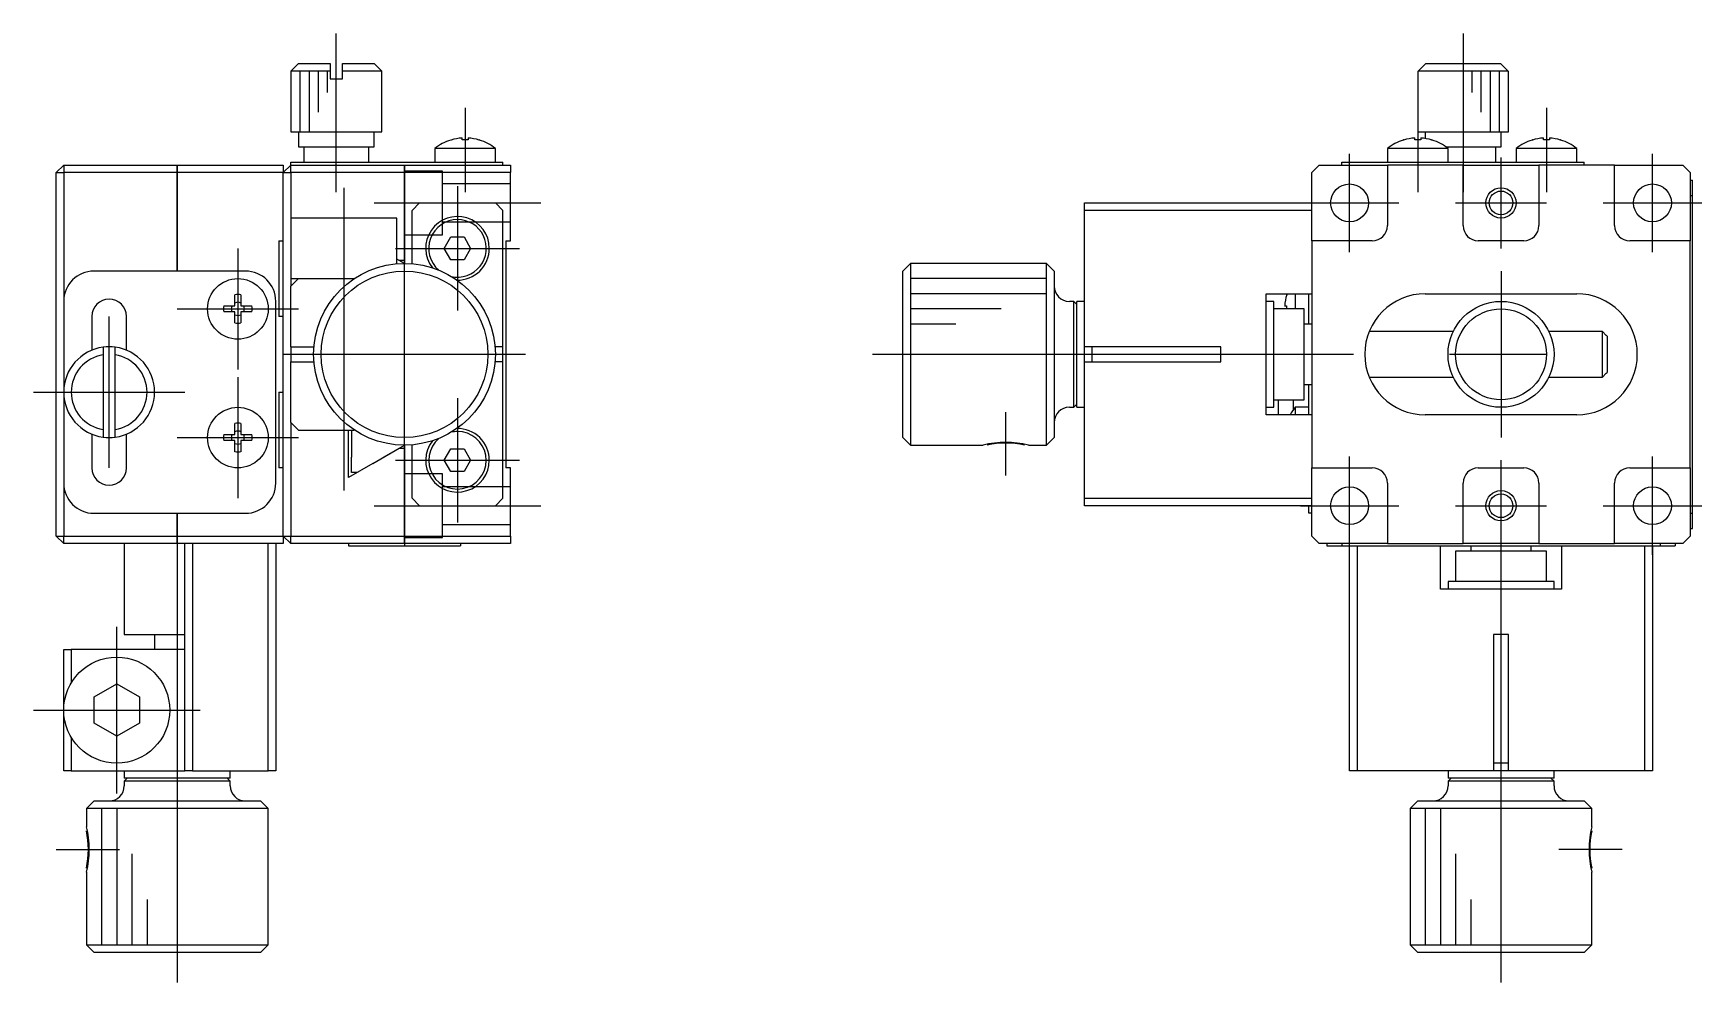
# Model space of a CAD drawing. Extents: x -67 to 175, y -96 to 83.
# Drawn here: x 64.7 to 174.9, y -41.5 to 21.2 of the extents above; entities that cross this region are included whole.
import ezdxf

# ---------------------------------------------------------------- set-up
doc = ezdxf.new("R2010")
doc.units = 0
doc.linetypes.add('CENTER', pattern=[50.8, 31.75, -6.35, 6.35, -6.35])
doc.linetypes.add('DASHED', pattern=[19.05, 12.7, -6.35])
doc.layers.get('0').update_dxf_attribs({"linetype": 'CONTINUOUS'})
doc.layers.add('CENTER', color=1, linetype='CENTER')

msp = doc.modelspace()

# ---------------------------------------------------------------- linework, layer by layer
at = {"color": 7, "linetype": 'CONTINUOUS'}
for p, q in [((82.23, 19.2), (81.73, 18.7)), ((82.23, 19.2), (84.33, 19.2)), ((84.33, 19.2), (84.33, 18.7)), ((85.13, 19.2), (87.23, 19.2)), ((85.13, 18.7), (85.13, 19.2)), ((87.73, 18.7), (87.23, 19.2)), ((156.15, 18.7), (156.66, 19.2)), ((156.66, 19.2), (161.59, 19.2)), ((161.59, 19.2), (162.1, 18.7)), ((81.73, 18.7), (81.73, 14.7)), ((84.33, 18.7), (81.73, 18.7)), ((82.33, 18.7), (82.33, 14.7)), ((82.93, 18.7), (82.93, 14.7)), ((83.53, 18.7), (83.53, 16)), ((84.13, 18.7), (84.13, 17.3)), ((84.33, 18.7), (84.33, 18.2)), ((84.33, 18.2), (85.13, 18.2)), ((87.73, 18.7), (85.13, 18.7)), ((85.13, 18.2), (85.13, 18.7)), ((87.73, 14.7), (87.73, 18.7)), ((156.13, 18.2), (156.13, 14.7)), ((156.13, 18.2), (156.15, 18.2)), ((162.1, 18.7), (156.15, 18.7)), ((156.15, 18.2), (156.15, 18.7)), ((159.73, 17.3), (159.73, 18.7)), ((160.33, 16), (160.33, 18.7)), ((160.93, 14.7), (160.93, 18.7)), ((161.53, 14.7), (161.53, 18.7)), ((162.1, 18.7), (162.1, 18.2)), ((162.1, 18.2), (162.13, 18.2)), ((162.13, 14.7), (162.13, 18.2)), ((81.73, 14.7), (84.73, 14.7)), ((82.23, 14.7), (82.23, 13.7)), ((84.73, 14.7), (87.73, 14.7)), ((87.23, 13.7), (87.23, 14.7)), ((156.13, 14.7), (162.13, 14.7)), ((156.63, 14.7), (156.63, 14.25)), ((161.63, 13.7), (161.63, 14.7)), ((82.23, 13.7), (84.73, 13.7)), ((82.58, 13.7), (82.58, 12.7)), ((84.73, 13.7), (87.23, 13.7)), ((86.88, 12.7), (86.88, 13.7)), ((95.23, 13.6), (91.23, 13.6)), ((91.23, 13.6), (91.23, 12.7)), ((92.3, 14.16), (92.28, 14.16)), ((93.03, 14.16), (93.03, 14.29)), ((93.43, 14.16), (93.03, 14.16)), ((93.43, 14.29), (93.43, 14.16)), ((94.18, 14.16), (94.15, 14.16)), ((95.23, 12.7), (95.23, 13.6)), ((156.13, 13.6), (154.13, 13.6)), ((154.13, 13.6), (154.13, 12.7)), ((155.2, 14.16), (155.18, 14.16)), ((155.93, 14.16), (155.93, 14.29)), ((156.33, 14.16), (155.93, 14.16)), ((158.13, 13.6), (156.13, 13.6)), ((156.33, 14.29), (156.33, 14.16)), ((157.08, 14.16), (157.05, 14.16)), ((157.99, 13.7), (161.63, 13.7)), ((158.13, 12.7), (158.13, 13.6)), ((161.28, 12.7), (161.28, 13.7)), ((164.63, 13.6), (162.63, 13.6)), ((162.63, 13.6), (162.63, 12.7)), ((163.7, 14.16), (163.68, 14.16)), ((164.43, 14.16), (164.43, 14.29)), ((164.83, 14.16), (164.43, 14.16)), ((166.63, 13.6), (164.63, 13.6)), ((164.83, 14.29), (164.83, 14.16)), ((165.58, 14.16), (165.55, 14.16)), ((166.63, 12.7), (166.63, 13.6)), ((66.73, 12.5), (66.23, 12)), ((66.73, 12.5), (74.23, 12.5)), ((66.73, 12.5), (66.73, 12)), ((74.23, 12.5), (81.23, 12.5)), ((74.23, 12.5), (74.23, 12)), ((74.23, 12), (74.23, 12.5)), ((81.23, 12), (81.73, 12.5)), ((81.23, 12.5), (81.23, 12)), ((81.73, 12.7), (83.73, 12.7)), ((81.73, 12.5), (81.73, 12.7)), ((81.73, 12.5), (89.23, 12.5)), ((81.73, 12), (81.73, 12.5)), ((83.73, 12.7), (93.73, 12.7)), ((89.23, 12.5), (96.23, 12.5)), ((89.23, 12.5), (89.23, 12)), ((89.23, 12), (89.23, 12.5)), ((93.73, 12.7), (95.73, 12.7)), ((95.73, 12.5), (95.73, 12.7)), ((96.23, 12.5), (96.23, 12)), ((149.63, 12.5), (149.13, 12)), ((149.63, 12.5), (154.13, 12.5)), ((151.13, 12.7), (153.13, 12.7)), ((151.13, 12.5), (151.13, 12.7)), ((153.13, 12.7), (165.13, 12.7)), ((159.13, 12.5), (154.13, 12.5)), ((154.13, 12.5), (154.13, 8.5)), ((159.13, 12.5), (164.13, 12.5)), ((159.13, 8.5), (159.13, 12.5)), ((169.13, 12.5), (164.13, 12.5)), ((164.13, 12.5), (164.13, 8.5)), ((165.13, 12.7), (167.13, 12.7)), ((167.13, 12.5), (167.13, 12.7)), ((169.13, 12.5), (173.63, 12.5)), ((169.13, 8.5), (169.13, 12.5)), ((174.13, 12), (173.63, 12.5)), ((66.23, -12), (66.23, 12)), ((66.23, 12), (66.73, 12)), ((74.23, 12), (66.73, 12)), ((66.73, 12), (66.73, 3.5)), ((74.23, 5.5), (74.23, 12)), ((74.23, 12), (74.23, 5.5)), ((81.23, 12), (74.23, 12)), ((81.23, 7.5), (81.23, 12)), ((81.23, 12), (81.73, 12)), ((89.23, 12), (81.73, 12)), ((81.73, 12), (81.73, 9)), ((96.23, 12), (89.23, 12)), ((89.23, 7.2), (89.23, 12)), ((89.23, 12), (89.23, 7.2)), ((96.23, 7.5), (96.23, 12)), ((149.13, 7.5), (149.13, 12)), ((174.13, 12), (174.13, 7.5)), ((174.13, 11.5), (174.28, 11.5)), ((174.28, 10.51), (174.28, 11.5)), ((90.23, 10), (89.73, 9.5)), ((90.23, 10), (95.23, 10)), ((95.73, 9.5), (95.23, 10)), ((134.13, 10), (149.13, 10)), ((134.13, 9.5), (134.13, 10)), ((174.13, 10.5), (174.28, 10.5)), ((174.28, -10.5), (174.28, 10.5)), ((88.73, 9), (81.73, 9)), ((81.73, 9), (81.73, 5)), ((88.73, 5.98), (88.73, 9)), ((89.73, 5.98), (89.73, 9.5)), ((95.73, 0.5), (95.73, 9.5)), ((149.13, 9.5), (134.13, 9.5)), ((134.13, 0.5), (134.13, 9.5)), ((91.86, 7), (92.29, 7.75)), ((92.29, 7.75), (93.16, 7.75)), ((93.16, 7.75), (93.59, 7)), ((80.93, 7.5), (80.93, 2.5)), ((80.93, 7.5), (81.23, 7.5)), ((81.23, 2.5), (81.23, 7.5)), ((89.23, 7.2), (89.23, 6)), ((92.29, 6.25), (91.86, 7)), ((93.59, 7), (93.16, 6.25)), ((95.93, 7.5), (95.93, -7.5)), ((95.93, 7.5), (96.23, 7.5)), ((149.13, 7.5), (149.13, -7.5)), ((153.13, 7.5), (149.13, 7.5)), ((163.13, 7.5), (160.13, 7.5)), ((174.13, 7.5), (170.13, 7.5)), ((174.13, -7.5), (174.13, 7.5)), ((89.22, 6), (88.73, 6.29)), ((89.23, 6.2), (88.88, 6.2)), ((93.16, 6.25), (92.29, 6.25)), ((122.63, 6), (122.13, 5.5)), ((131.63, 6), (122.63, 6)), ((122.63, 6), (122.63, 0)), ((131.63, -6), (131.63, 6)), ((132.13, 5.5), (131.63, 6)), ((78.73, 5.5), (68.73, 5.5)), ((82.23, 5), (81.73, 4.5)), ((81.73, 5), (82.23, 5)), ((81.73, 5), (81.73, 4.5)), ((81.73, 0.5), (81.73, 4.5)), ((82.23, 5), (85.91, 5)), ((122.13, 0), (122.13, 5.5)), ((131.63, 5), (122.63, 5)), ((132.13, 5.5), (132.13, -5.5)), ((66.73, 3.5), (66.73, -12)), ((78.03, 3.2), (78.03, 3.93)), ((78.43, 3.93), (78.43, 3.2)), ((80.73, -8.5), (80.73, 3.5)), ((131.63, 4), (122.63, 4)), ((133.43, 3.5), (133.13, 3.5)), ((133.43, -3.5), (133.43, 3.5)), ((133.63, 3.3), (133.43, 3.5)), ((133.63, 0), (133.63, 3.5)), ((134.13, 3.5), (133.63, 3.5)), ((146.13, 4), (149.13, 4)), ((146.13, -4), (146.13, 4)), ((146.63, 3.5), (146.13, 3.5)), ((146.63, 0), (146.63, 3.5)), ((147.47, 3.95), (147.47, 3.93)), ((148.03, 4), (148.03, 3)), ((148.93, 3.5), (148.93, 4)), ((148.93, 2), (148.93, 3.5)), ((156.63, 4), (166.63, 4)), ((68.58, 2.5), (68.58, 0.27)), ((70.88, 0.27), (70.88, 2.5)), ((77.3, 3.2), (78.03, 3.2)), ((78.03, 2.8), (77.3, 2.8)), ((78.03, 2.07), (78.03, 2.8)), ((78.43, 3.2), (79.15, 3.2)), ((78.43, 2.8), (78.43, 2.07)), ((79.15, 2.8), (78.43, 2.8)), ((81.23, 2.5), (80.93, 2.5)), ((81.23, -2.5), (81.23, 2.5)), ((128.63, 3), (122.63, 3)), ((148.63, 3), (146.63, 3)), ((147.34, 3.2), (147.47, 3.2)), ((147.47, 3.2), (147.47, 3)), ((148.63, -3), (148.63, 3)), ((125.63, 2), (122.63, 2)), ((149.13, 2), (148.63, 2)), ((158.46, 1.5), (152.92, 1.5)), ((158.46, 1.5), (158.46, 1.5)), ((158.46, 1.5), (158.46, 1.5)), ((168.33, 1.5), (164.79, 1.5)), ((168.58, 1.25), (168.33, 1.5)), ((168.33, 0), (168.33, 1.5)), ((168.63, 1.2), (168.58, 1.25)), ((168.63, 1.2), (168.63, 0)), ((69.33, 0.47), (69.33, -0.03)), ((70.13, -0.03), (70.13, 0.47)), ((81.73, 0.5), (83.25, 0.5)), ((81.73, 0.5), (81.73, -0.5)), ((95.73, 0.5), (95.21, 0.5)), ((95.73, -0.5), (95.73, 0.5)), ((122.13, -5.5), (122.13, 0)), ((122.63, 0), (122.63, -6)), ((133.63, -3.5), (133.63, 0)), ((143.13, 0.5), (134.13, 0.5)), ((134.13, 0), (134.13, 0.5)), ((134.13, -0.5), (134.13, 0)), ((134.63, -0.5), (134.63, 0.5)), ((143.13, -0.5), (143.13, 0.5)), ((146.63, -3.5), (146.63, 0)), ((168.33, -1.5), (168.33, 0)), ((168.63, 0), (168.63, -1.2)), ((69.33, -0.03), (69.33, -4.97)), ((70.13, -4.97), (70.13, -0.03)), ((81.73, -0.5), (83.25, -0.5)), ((81.73, -4.5), (81.73, -0.5)), ((95.73, -0.5), (95.21, -0.5)), ((95.73, -9.5), (95.73, -0.5)), ((134.13, -0.5), (143.13, -0.5)), ((134.13, -9.5), (134.13, -0.5)), ((148.63, -2), (149.13, -2)), ((148.93, -4), (148.93, -2)), ((152.92, -1.5), (158.46, -1.5)), ((158.46, -1.5), (158.46, -1.5)), ((158.46, -1.5), (158.46, -1.5)), ((164.79, -1.5), (168.33, -1.5)), ((168.33, -1.5), (168.58, -1.25)), ((168.58, -1.25), (168.63, -1.2)), ((80.93, -2.5), (80.93, -7.5)), ((80.93, -2.5), (81.23, -2.5)), ((81.23, -7.5), (81.23, -2.5)), ((133.43, -3.5), (133.63, -3.3)), ((146.63, -3), (148.63, -3)), ((146.93, -4), (146.93, -3)), ((147.93, -3.63), (147.93, -3)), ((133.13, -3.5), (133.43, -3.5)), ((133.63, -3.5), (134.13, -3.5)), ((146.13, -3.5), (146.63, -3.5)), ((149.13, -4), (146.13, -4)), ((148.93, -3.5), (148.03, -3.5)), ((148.03, -3.5), (148.03, -4)), ((166.63, -4), (156.63, -4)), ((68.58, -5.27), (68.58, -7.5)), ((69.33, -4.97), (69.33, -5.47)), ((70.13, -5.47), (70.13, -4.97)), ((70.88, -7.5), (70.88, -5.27)), ((77.3, -5.3), (78.03, -5.3)), ((78.03, -5.3), (78.03, -4.57)), ((78.43, -4.57), (78.43, -5.3)), ((78.43, -5.3), (79.15, -5.3)), ((81.73, -4.5), (81.73, -12)), ((81.73, -4.5), (82.23, -5)), ((82.23, -5), (85.91, -5)), ((85.53, -8.13), (85.53, -5)), ((85.73, -5), (85.73, -6.8)), ((122.13, -5.5), (122.63, -6)), ((131.63, -6), (132.13, -5.5)), ((78.03, -5.7), (77.3, -5.7)), ((78.03, -6.43), (78.03, -5.7)), ((78.43, -5.7), (78.43, -6.43)), ((79.15, -5.7), (78.43, -5.7)), ((87.14, -7.2), (88.88, -6.2)), ((87.84, -6.8), (89.22, -6)), ((88.88, -6.2), (89.23, -6.2)), ((89.23, -6), (89.23, -7.2)), ((89.73, -9.5), (89.73, -5.98)), ((91.86, -7), (92.29, -6.25)), ((92.29, -6.25), (93.16, -6.25)), ((93.16, -6.25), (93.59, -7)), ((122.63, -6), (127.43, -6)), ((130.43, -6), (131.63, -6)), ((81.23, -7.5), (80.93, -7.5)), ((81.23, -12), (81.23, -7.5)), ((87.14, -7.2), (85.53, -8.13)), ((85.73, -7.8), (85.73, -6.8)), ((89.23, -12), (89.23, -7.2)), ((89.23, -7.2), (89.23, -12)), ((92.29, -7.75), (91.86, -7)), ((93.59, -7), (93.16, -7.75)), ((96.23, -7.5), (95.93, -7.5)), ((96.23, -12), (96.23, -7.5)), ((149.13, -12), (149.13, -7.5)), ((149.13, -7.5), (153.13, -7.5)), ((160.13, -7.5), (163.13, -7.5)), ((170.13, -7.5), (174.13, -7.5)), ((174.13, -7.5), (174.13, -12)), ((86.1, -7.8), (85.73, -7.8)), ((93.16, -7.75), (92.29, -7.75)), ((154.13, -8.5), (154.13, -12.5)), ((159.13, -12.5), (159.13, -8.5)), ((164.13, -8.5), (164.13, -12.5)), ((169.13, -12.5), (169.13, -8.5)), ((89.73, -9.5), (90.23, -10)), ((95.23, -10), (95.73, -9.5)), ((134.13, -9.5), (149.13, -9.5)), ((134.13, -10), (134.13, -9.5)), ((68.73, -10.5), (78.73, -10.5)), ((74.23, -10.5), (74.23, -12)), ((74.23, -12), (74.23, -10.5)), ((90.23, -10), (95.23, -10)), ((149.13, -10), (134.13, -10)), ((148.93, -10.5), (148.93, -10)), ((149.13, -10.5), (148.93, -10.5)), ((174.13, -10.5), (174.28, -10.5)), ((174.28, -11.5), (174.28, -10.51)), ((66.23, -12), (66.73, -12.5)), ((66.23, -12), (66.73, -12)), ((66.73, -12), (74.23, -12)), ((66.73, -12.5), (66.73, -12)), ((74.23, -12), (81.23, -12)), ((74.23, -12), (74.23, -12.5)), ((74.23, -12.5), (74.23, -12)), ((81.73, -12.5), (81.23, -12)), ((81.23, -12), (81.73, -12)), ((81.23, -12), (81.23, -12.5)), ((81.73, -12), (89.23, -12)), ((81.73, -12.5), (81.73, -12)), ((89.23, -12), (96.23, -12)), ((89.23, -12), (89.23, -12.5)), ((89.23, -12.5), (89.23, -12)), ((96.23, -12), (96.23, -12.5)), ((149.13, -12), (149.63, -12.5)), ((173.63, -12.5), (174.13, -12)), ((174.13, -11.5), (174.28, -11.5)), ((74.23, -12.5), (66.73, -12.5)), ((70.73, -12.5), (70.73, -18.5)), ((81.23, -12.5), (74.23, -12.5)), ((74.73, -27.5), (74.73, -12.5)), ((75.23, -12.5), (75.23, -27.5)), ((80.23, -27.5), (80.23, -12.5)), ((80.73, -12.5), (80.73, -27.5)), ((89.23, -12.5), (81.73, -12.5)), ((85.53, -12.5), (85.53, -12.65)), ((85.53, -12.65), (89.23, -12.65)), ((96.23, -12.5), (89.23, -12.5)), ((89.23, -12.5), (89.23, -12.65)), ((89.23, -12.65), (92.93, -12.65)), ((92.93, -12.5), (92.93, -12.65)), ((154.13, -12.5), (149.63, -12.5)), ((150.13, -12.5), (150.13, -12.65)), ((150.13, -12.65), (151.12, -12.65)), ((151.13, -12.5), (151.13, -12.65)), ((151.13, -12.65), (172.13, -12.65)), ((151.63, -27.5), (151.63, -12.65)), ((152.13, -12.65), (152.13, -27.5)), ((154.13, -12.5), (159.13, -12.5)), ((157.63, -15.5), (157.63, -12.65)), ((164.63, -13), (158.63, -13)), ((158.63, -13), (158.63, -15)), ((164.13, -12.5), (159.13, -12.5)), ((159.63, -12.65), (159.63, -13)), ((163.63, -13), (163.63, -12.65)), ((164.13, -12.5), (169.13, -12.5)), ((164.63, -15), (164.63, -13)), ((165.63, -12.65), (165.63, -15.5)), ((173.63, -12.5), (169.13, -12.5)), ((171.13, -27.5), (171.13, -12.65)), ((171.63, -12.65), (171.63, -27.5)), ((172.13, -12.5), (172.13, -12.65)), ((172.14, -12.65), (173.13, -12.65)), ((173.13, -12.5), (173.13, -12.65)), ((161.63, -15), (158.13, -15)), ((158.13, -15), (158.13, -15.5)), ((165.13, -15), (161.63, -15)), ((165.13, -15.5), (165.13, -15)), ((165.63, -15.5), (157.63, -15.5)), ((70.73, -18.5), (74.73, -18.5)), ((72.73, -18.5), (72.73, -19.5)), ((161.13, -18.5), (161.13, -27.5)), ((162.13, -18.5), (161.13, -18.5)), ((162.13, -27.5), (162.13, -18.5)), ((66.73, -23.5), (66.73, -19.5)), ((66.73, -19.5), (67.23, -19.5)), ((74.73, -19.5), (67.23, -19.5)), ((67.23, -19.5), (67.23, -21.7)), ((68.73, -22.63), (70.23, -21.77)), ((70.23, -21.77), (71.73, -22.63)), ((68.73, -24.37), (68.73, -22.63)), ((71.73, -22.63), (71.73, -24.37)), ((66.73, -27.5), (66.73, -23.5)), ((67.23, -25.3), (67.23, -27.5)), ((70.23, -25.23), (68.73, -24.37)), ((71.73, -24.37), (70.23, -25.23)), ((67.23, -27.5), (66.73, -27.5)), ((67.23, -27.5), (74.73, -27.5)), ((70.73, -27.5), (70.73, -28)), ((75.23, -27.5), (74.73, -27.5)), ((75.23, -27.5), (80.23, -27.5)), ((77.73, -28), (77.73, -27.5)), ((80.73, -27.5), (80.23, -27.5)), ((152.13, -27.5), (151.63, -27.5)), ((161.13, -27.5), (152.13, -27.5)), ((158.13, -27.5), (158.13, -28)), ((162.13, -27), (161.13, -27)), ((161.63, -27.5), (161.13, -27.5)), ((162.13, -27.5), (161.63, -27.5)), ((171.13, -27.5), (162.13, -27.5)), ((165.13, -28), (165.13, -27.5)), ((171.63, -27.5), (171.13, -27.5)), ((77.73, -28), (70.73, -28)), ((70.93, -28), (70.73, -28.2)), ((77.73, -28.2), (70.73, -28.2)), ((70.73, -28.2), (70.73, -28.5)), ((77.73, -28.2), (77.53, -28)), ((77.73, -28.5), (77.73, -28.2)), ((161.63, -28), (158.13, -28)), ((158.33, -28), (158.13, -28.2)), ((165.13, -28.2), (158.13, -28.2)), ((158.13, -28.2), (158.13, -28.5)), ((165.13, -28), (161.63, -28)), ((165.13, -28.2), (164.93, -28)), ((165.13, -28.5), (165.13, -28.2)), ((68.73, -29.5), (68.23, -30)), ((68.73, -29.5), (79.73, -29.5)), ((80.23, -30), (79.73, -29.5)), ((156.13, -29.5), (155.63, -30)), ((156.13, -29.5), (167.13, -29.5)), ((167.63, -30), (167.13, -29.5)), ((80.23, -30), (68.23, -30)), ((68.23, -30), (68.23, -31.2)), ((69.23, -30), (69.23, -39)), ((70.23, -30), (70.23, -39)), ((80.23, -39), (80.23, -30)), ((167.63, -30), (155.63, -30)), ((155.63, -30), (155.63, -39)), ((156.63, -30), (156.63, -39)), ((157.63, -30), (157.63, -39)), ((167.63, -31.2), (167.63, -30)), ((71.23, -33), (71.23, -39)), ((158.63, -33), (158.63, -39)), ((68.23, -34.2), (68.23, -39)), ((167.63, -39), (167.63, -34.2)), ((72.23, -36), (72.23, -39)), ((159.63, -36), (159.63, -39)), ((68.23, -39), (80.23, -39)), ((68.23, -39), (68.73, -39.5)), ((79.73, -39.5), (68.73, -39.5)), ((79.73, -39.5), (80.23, -39)), ((155.63, -39), (161.63, -39)), ((155.63, -39), (156.13, -39.5)), ((161.63, -39.5), (156.13, -39.5)), ((161.63, -39), (167.63, -39)), ((167.13, -39.5), (161.63, -39.5)), ((167.13, -39.5), (167.63, -39))]:
    msp.add_line(p, q, dxfattribs=at)
at = {"color": 3, "linetype": 'DASHED'}
for p, q in [((91.73, 12.1), (89.23, 12.1)), ((91.73, 7.9), (91.73, 12.1)), ((96.23, 11.25), (91.73, 11.25)), ((89.23, 7.9), (91.73, 7.9)), ((91.73, 8.75), (96.23, 8.75)), ((91.73, -7.9), (89.23, -7.9)), ((91.73, -12.1), (91.73, -7.9)), ((96.23, -8.75), (91.73, -8.75)), ((89.23, -12.1), (91.73, -12.1)), ((91.73, -11.25), (96.23, -11.25))]:
    msp.add_line(p, q, dxfattribs=at)
at = {"color": 7, "linetype": 'CONTINUOUS'}
for centre, radius in [((151.63, 10), 1.25), ((171.63, 10), 1.25), ((161.63, 10), 0.783), ((89.23, 0), 6), ((78.23, 3), 2), ((89.23, 0), 5.5), ((161.63, 0), 3.5), ((161.63, 0), 3), ((78.23, -5.5), 2), ((151.63, -10), 1.25), ((171.63, -10), 1.25), ((161.63, -10), 0.783), ((70.23, -23.5), 3.5)]:
    msp.add_circle(centre, radius, dxfattribs=at)
at = {"color": 3, "linetype": 'CONTINUOUS'}
for centre in [(161.63, 10), (161.63, -10)]:
    msp.add_circle(centre, 1, dxfattribs=at)
at = {"color": 7, "linetype": 'CONTINUOUS'}
for centre, radius, start, end in [((93.23, 11.1), 3.2, 107.27, 128.6822), ((93.23, 11.1), 3.19, 93.5904, 106.9053), ((93.23, 11.1), 3.19, 73.0947, 86.4096), ((93.23, 11.1), 3.2, 51.3178, 72.73), ((156.13, 11.1), 3.2, 107.27, 128.6822), ((156.13, 11.1), 3.19, 93.5904, 106.9053), ((156.13, 11.1), 3.19, 73.0947, 86.4096), ((156.13, 11.1), 3.2, 51.3178, 72.73), ((164.63, 11.1), 3.2, 107.27, 128.6822), ((164.63, 11.1), 3.19, 93.5904, 106.9053), ((164.63, 11.1), 3.19, 73.0947, 86.4096), ((164.63, 11.1), 3.2, 51.3178, 72.73), ((92.73, 7), 2.1, 0, 217.9019), ((92.73, 7), 1.9, 90, 229.4644), ((92.73, 7), 1.9, 257.4055, 90), ((153.13, 8.5), 1, 270, 0), ((160.13, 8.5), 1, 180, 270), ((163.13, 8.5), 1, 270, 0), ((170.13, 8.5), 1, 180, 270), ((92.73, 7), 2.1, 268.968, 0), ((68.73, 3.5), 2, 90, 180), ((78.73, 3.5), 2, 0, 90), ((133.13, 4.5), 1, 180, 270), ((69.73, 2.5), 1.15, 0, 180), ((78.23, 3), 0.95, 77.8468, 102.1532), ((78.23, 3), 0.435, 62.6335, 117.3665), ((150.53, 3), 3.19, 163.0947, 176.4096), ((150.53, 3), 3.2, 161.79, 162.73), ((156.63, 0), 4, 90, 270), ((166.63, 0), 4, 270, 90), ((78.23, 3), 0.95, 167.8468, 192.1532), ((78.23, 3), 0.435, 152.6335, 207.3665), ((78.23, 3), 0.435, 242.6335, 297.3665), ((78.23, 3), 0.435, 332.6335, 27.3665), ((78.23, 3), 0.95, 347.8468, 12.1532), ((78.23, 3), 0.95, 257.8468, 282.1532), ((69.73, -2.5), 3, 97.6623, 262.3377), ((69.73, -2.5), 3, 82.3377, 97.6623), ((69.73, -2.5), 3, 277.6623, 82.3377), ((69.73, -2.5), 2.5, 99.2069, 260.7931), ((69.73, -2.5), 2.5, 279.2069, 80.7931), ((133.13, -4.5), 1, 90, 180), ((150.53, -5.5), 3.2, 141.3178, 152.0468), ((69.73, -2.5), 3, 262.3377, 277.6623), ((78.23, -5.5), 0.95, 167.8468, 192.1532), ((78.23, -5.5), 0.435, 152.6335, 207.3665), ((78.23, -5.5), 0.95, 77.8468, 102.1532), ((78.23, -5.5), 0.435, 62.6335, 117.3665), ((78.23, -5.5), 0.435, 332.6335, 27.3665), ((78.23, -5.5), 0.95, 347.8468, 12.1532), ((92.73, -7), 1.9, 130.5356, 90), ((92.73, -7), 1.9, 90, 102.5945), ((92.73, -7), 2.1, 0, 91.032), ((78.23, -5.5), 0.435, 242.6335, 297.3665), ((78.23, -5.5), 0.95, 257.8468, 282.1532), ((92.73, -7), 2.1, 142.0981, 0), ((128.93, -11.67), 5.81, 77.7748, 102.2252), ((69.73, -7.5), 1.15, 180, 0), ((153.13, -8.5), 1, 0, 90), ((160.13, -8.5), 1, 90, 180), ((163.13, -8.5), 1, 0, 90), ((170.13, -8.5), 1, 90, 180), ((68.73, -8.5), 2, 180, 270), ((78.73, -8.5), 2, 270, 0), ((69.73, -28.5), 1, 270, 0), ((78.73, -28.5), 1, 180, 270), ((157.13, -28.5), 1, 270, 0), ((166.13, -28.5), 1, 180, 270), ((62.55, -32.7), 5.81, 347.7756, 12.2244), ((173.3, -32.7), 5.81, 167.7756, 192.2244)]:
    msp.add_arc(centre, radius, start, end, dxfattribs=at)
at = {"color": 3, "linetype": 'CONTINUOUS'}
for centre, start, end in [((128.93, -11.81), 75.5252, 104.4748), ((62.42, -32.7), 345.5252, 14.4748), ((173.44, -32.7), 165.5252, 194.4748)]:
    msp.add_arc(centre, 6, start, end, dxfattribs=at)
at = {"layer": 'CENTER', "color": 1, "linetype": 'CENTER'}
for p, q in [((84.73, 10.7), (84.73, 21.2)), ((159.13, 21.2), (159.13, 10.7)), ((93.23, 16.29), (93.23, 10.7)), ((156.13, 16.29), (156.13, 10.7)), ((164.63, 16.29), (164.63, 10.7)), ((151.63, 6.75), (151.63, 13.25)), ((171.63, 6.75), (171.63, 13.25)), ((161.63, 7), (161.63, 13)), ((92.73, 11.1), (92.73, 2.9)), ((85.23, 11), (85.23, -9)), ((87.23, 10), (98.23, 10)), ((148.38, 10), (154.88, 10)), ((158.63, 10), (164.63, 10)), ((168.38, 10), (174.88, 10)), ((89.23, -8), (89.23, 8)), ((78.23, 7), (78.23, -1)), ((88.63, 7), (96.83, 7)), ((161.63, 5.5), (161.63, -5.5)), ((69.73, -7.5), (69.73, 2.5)), ((74.23, 3), (82.23, 3)), ((81.23, 0), (97.23, 0)), ((120.13, 0), (170.63, 0)), ((78.23, -1.5), (78.23, -9.5)), ((64.73, -2.5), (74.73, -2.5)), ((92.73, -2.9), (92.73, -11.1)), ((128.93, -8), (128.93, -3.81)), ((74.23, -5.5), (82.23, -5.5)), ((88.63, -7), (96.83, -7)), ((151.63, -13.25), (151.63, -6.75)), ((161.63, -13), (161.63, -7)), ((171.63, -13.25), (171.63, -6.75)), ((74.23, -10.5), (74.23, -41.5)), ((87.23, -10), (98.23, -10)), ((148.38, -10), (154.88, -10)), ((158.63, -10), (164.63, -10)), ((161.63, -41.5), (161.63, -10.65)), ((168.38, -10), (174.88, -10)), ((70.23, -29), (70.23, -18)), ((64.73, -23.5), (75.73, -23.5)), ((66.23, -32.7), (70.42, -32.7)), ((169.63, -32.7), (165.44, -32.7))]:
    msp.add_line(p, q, dxfattribs=at)

doc.saveas('drawing.dxf')
